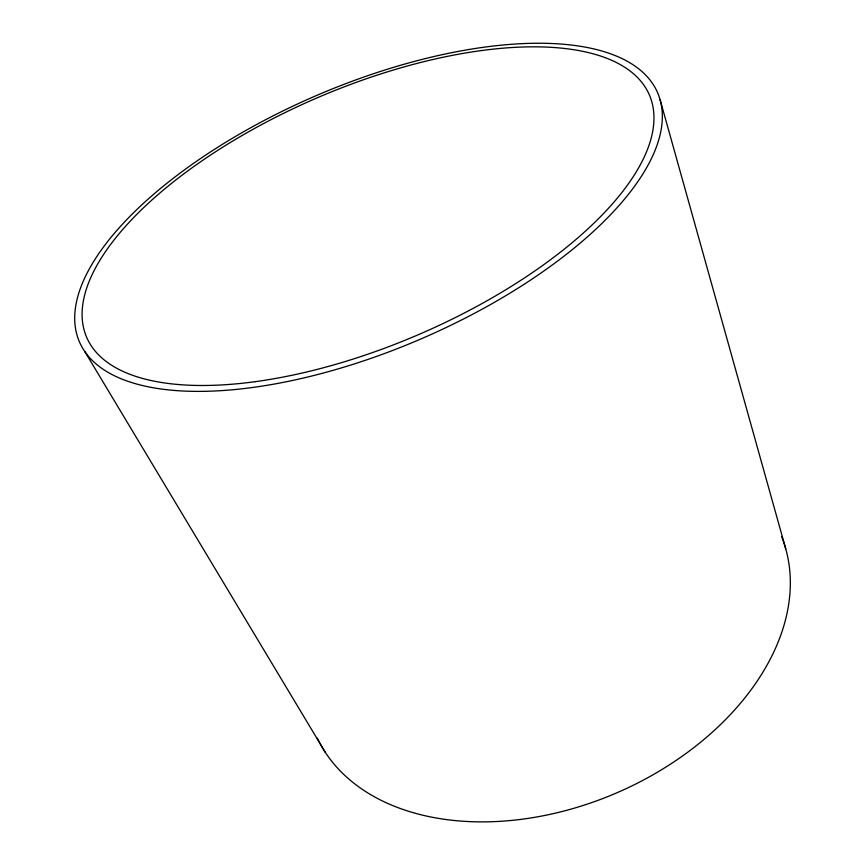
<?xml version="1.0" encoding="UTF-8"?>
<svg xmlns="http://www.w3.org/2000/svg" width="865" height="865" viewBox="0 0 865 865"><rect width="100%" height="100%" fill="white"/><g stroke="black" fill="none" stroke-linecap="round" stroke-linejoin="round"><path stroke-width="1.3" d="M84.911 351.731L325.381 752.463M660.114 99.778A314.795 132.453 -23.3 0 1 254.04 387.282A314.795 132.453 -23.3 0 1 191.403 164.869A314.795 132.453 -23.3 0 1 660.114 99.778L785.712 548.724M781.668 536.776A253.131 173.141 -23.3 0 1 617.286 792.621A253.131 173.141 -23.3 0 1 317.304 738.126M255.305 381.66A306.361 128.788 -23.3 0 0 651.961 102.373A306.361 128.788 -23.3 0 0 196.798 164.437A306.361 128.788 -23.3 0 0 255.305 381.66"/></g></svg>
